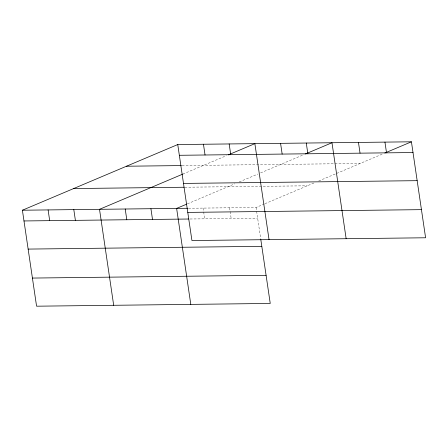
<?xml version="1.0" encoding="UTF-8"?>
<svg xmlns="http://www.w3.org/2000/svg" width="448" height="448" viewBox="0 0 448 448"><rect width="100%" height="100%" fill="white"/><g stroke="black" fill="none" stroke-linecap="round" stroke-linejoin="round"><path stroke-width="0.34" stroke-dasharray="2.24 1.68" d="M182.851 174.087L226.386 155.686M187.382 203.857L234.808 183.809M239.21 181.95L258.076 173.975M260.59 172.911L304.13 154.51M188.468 208.264L256.071 207.469L264.298 203.991M264.93 203.722L314.882 182.605M318.657 181.014L382.312 154.106M182.067 165.57L360.158 163.47M184.817 187.242L307.339 185.797M190.058 218.999L257.656 218.204M256.071 207.469L260.697 238.784M229.589 207.777L231.174 218.518M203.106 208.09L204.691 218.826"/><path stroke-width="0.67" d="M260.798 239.473L270.245 303.447L36.574 306.197L22.4 210.224L177.755 144.553L411.426 141.803L425.6 237.776L191.929 240.531L177.755 144.553M182.851 174.087L99.512 209.311L113.686 305.29M228.284 154.885L254.867 143.646L269.041 239.624M186.749 204.126L176.624 208.404L190.798 304.382M305.396 153.972L331.979 142.738L346.153 238.717M384.843 153.037L411.426 141.803M179.34 155.294L413.011 152.538M126.487 166.225L181.367 165.581M183.495 183.422L417.166 180.667M73.668 188.552L184.122 187.247M22.4 210.224L187.774 208.27M187.774 212.402L421.445 209.647M23.985 220.959L188.664 219.016M28.14 249.088L261.811 246.333M32.418 278.068L266.09 275.313M384.944 142.111L386.529 152.846M358.462 142.425L360.046 153.16M306.275 143.041L307.86 153.776M280.571 143.343L282.156 154.078M229.163 143.948L230.748 154.683M203.459 144.25L205.044 154.986M150.92 208.706L152.505 219.442M125.216 209.009L126.801 219.744M73.808 209.614L75.393 220.349M48.104 209.916L49.689 220.657"/></g></svg>
